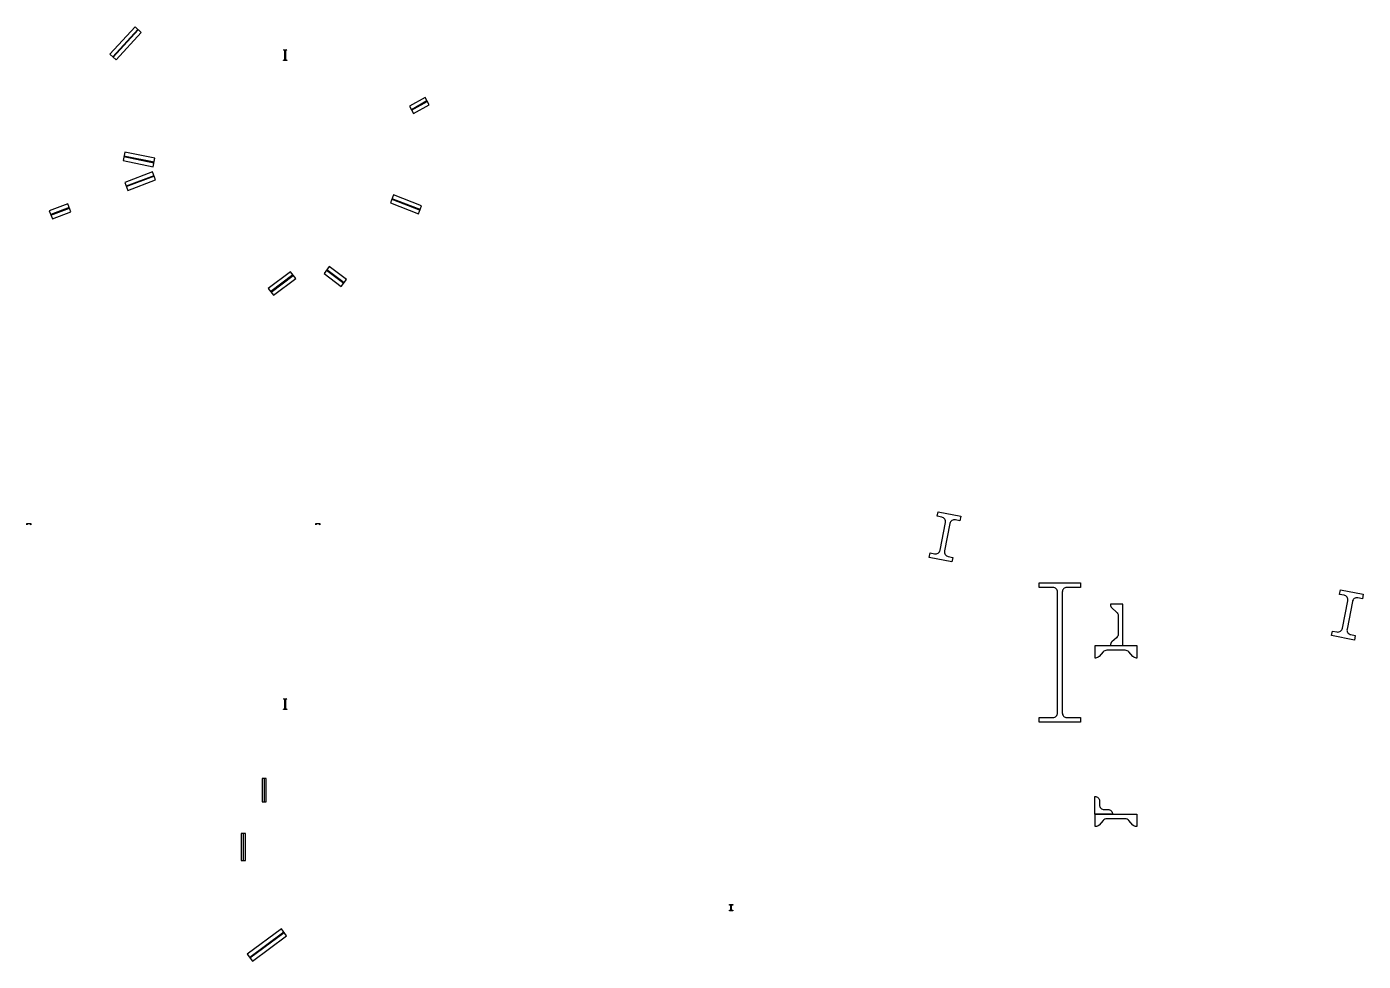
# Paper-space layout 'Layout1' of a CAD drawing. Extents: x 21153 to 78611, y 9786 to 49933.
import ezdxf

# ---------------------------------------------------------------- set-up
doc = ezdxf.new("R2010")
doc.units = 0
doc.header["$LTSCALE"] = 2500
doc.linetypes.add('HIDDEN', pattern=[0])
doc.layers.add('STEEL', color=2, linetype='CONTINUOUS')

psp = doc.layouts.get("Layout1")

# ---------------------------------------------------------------- linework, layer by layer
at = {"layer": 'STEEL', "color": 0, "linetype": 'HIDDEN'}
for p, q in [((25936, 49814), (24852, 48637)), ((24867, 48624), (25951, 49801)), ((38360, 46744), (37692, 46369)), ((37701, 46352), (38370, 46726)), ((25329, 44354), (26622, 44090)), ((26626, 44110), (25333, 44374)), ((26614, 43532), (25426, 43085)), ((25433, 43066), (26621, 43514)), ((36854, 42525), (38061, 42060)), ((38068, 42079), (36861, 42544)), ((22980, 42163), (22185, 41864)), ((22192, 41845), (22987, 42144)), ((32600, 39268), (31643, 38552)), ((31655, 38536), (32612, 39252)), ((34041, 39473), (34782, 38914)), ((34794, 38930), (34053, 39489)), ((31354, 17641), (31354, 16635)), ((31374, 16635), (31374, 17641)), ((30454, 15275), (30454, 14120)), ((30474, 14120), (30474, 15275)), ((32211, 11031), (30740, 9943)), ((30751, 9927), (32223, 11015))]:
    psp.add_line(p, q, dxfattribs=at)
at = {"layer": 'STEEL', "color": 0}
for points in [[(24995, 48505), (26080, 49682), (25808, 49933), (24723, 48756)], [(38275, 46896), (37606, 46522), (37787, 46199), (38456, 46574)], [(25294, 44183), (26587, 43918), (26661, 44281), (25368, 44545)], [(25495, 42902), (26683, 43350), (26553, 43696), (25365, 43248)], [(36791, 42362), (37998, 41897), (38131, 42242), (36924, 42707)], [(22918, 42327), (22123, 42027), (22254, 41681), (23048, 41980)], [(32495, 39408), (31538, 38692), (31760, 38396), (32717, 39112)], [(33936, 39334), (34677, 38774), (34900, 39069), (34159, 39629)], [(31275, 17641), (31275, 16635), (31453, 16635), (31453, 17641)], [(30375, 15275), (30375, 14120), (30553, 14120), (30553, 15275)], [(30855, 9786), (32327, 10874), (32107, 11172), (30635, 10084)]]:
    psp.add_lwpolyline(points, close=True, dxfattribs=at)
for points in [[(32187, 48490), (32187, 48500), (32242, 48525, 0.294437), (32254, 48543), (32254, 48895, 0.294437), (32242, 48913), (32187, 48938), (32187, 48948), (32340, 48948), (32340, 48938), (32285, 48913, 0.294437), (32274, 48895), (32274, 48543, 0.294437), (32285, 48525), (32340, 48500), (32340, 48490)], [(60329, 29100), (61312, 28909), (61274, 28713), (61077, 28751, 0.414214), (60842, 28593), (60613, 27411, 0.414214), (60771, 27177), (60968, 27138), (60929, 26942), (59947, 27133), (59985, 27329), (60182, 27291, 0.414214), (60416, 27449), (60646, 28631, 0.414214), (60488, 28866), (60291, 28904)], [(21331, 28541), (21330, 28541, -0.211647), (21315, 28548), (21297, 28568, 0.211647), (21282, 28574), (21202, 28574, 0.211647), (21187, 28568), (21169, 28548, -0.211647), (21154, 28541), (21153, 28541), (21153, 28594), (21331, 28594)], [(33755, 28541), (33754, 28541, -0.211647), (33739, 28548), (33721, 28568, 0.211647), (33707, 28574), (33626, 28574, 0.211647), (33612, 28568), (33594, 28548, -0.211647), (33579, 28541), (33578, 28541), (33578, 28594), (33755, 28594)], [(64681, 26045), (66460, 26045), (66460, 25845), (65870, 25845, 0.414214), (65670, 25645), (65670, 20458, 0.414214), (65870, 20258), (66460, 20258), (66460, 20058), (64681, 20058), (64681, 20258), (65270, 20258, 0.414214), (65470, 20458), (65470, 25645, 0.414214), (65270, 25845), (64681, 25845)], [(77629, 25743), (78611, 25552), (78573, 25356), (78376, 25394, 0.414214), (78142, 25236), (77912, 24054, 0.414214), (78070, 23819), (78267, 23781), (78229, 23585), (77246, 23776), (77284, 23972), (77481, 23934, 0.414214), (77716, 24092), (77945, 25274, 0.414214), (77787, 25508), (77590, 25547)], [(67742, 25123), (67742, 25112, 0.211647), (67808, 24964), (68008, 24783, -0.211647), (68073, 24635), (68073, 23834, -0.211647), (68008, 23686), (67808, 23505, 0.211647), (67742, 23357), (67742, 23345), (68273, 23345), (68273, 25123)], [(68870, 22814), (68859, 22814, -0.211647), (68711, 22880), (68530, 23080, 0.211647), (68382, 23145), (67581, 23145, 0.211647), (67433, 23080), (67252, 22880, -0.211647), (67104, 22814), (67092, 22814), (67092, 23345), (68870, 23345)], [(32187, 20606), (32187, 20616), (32242, 20640, 0.294437), (32254, 20659), (32254, 21010, 0.294437), (32242, 21028), (32187, 21053), (32187, 21063), (32340, 21063), (32340, 21053), (32285, 21028, 0.294437), (32274, 21010), (32274, 20659, 0.294437), (32285, 20640), (32340, 20616), (32340, 20606)], [(67070, 16104), (67070, 16866), (67070, 16866, -0.414214), (67270, 16666), (67270, 16504, 0.414214), (67470, 16304), (67632, 16304, -0.414214), (67832, 16104), (67832, 16104)], [(68870, 15573), (68859, 15573, -0.211647), (68711, 15639), (68530, 15839, 0.211647), (68382, 15904), (67581, 15904, 0.211647), (67433, 15839), (67252, 15639, -0.211647), (67104, 15573), (67092, 15573), (67092, 16104), (68870, 16104)], [(51360, 12220), (51506, 12220), (51506, 12200), (51463, 12200, 0.414214), (51443, 12180), (51443, 11998, 0.414214), (51463, 11978), (51506, 11978), (51506, 11958), (51360, 11958), (51360, 11978), (51403, 11978, 0.414214), (51423, 11998), (51423, 12180, 0.414214), (51403, 12200), (51360, 12200)]]:
    psp.add_lwpolyline(points, format="xyb", close=True, dxfattribs=at)

doc.saveas('drawing.dxf')
